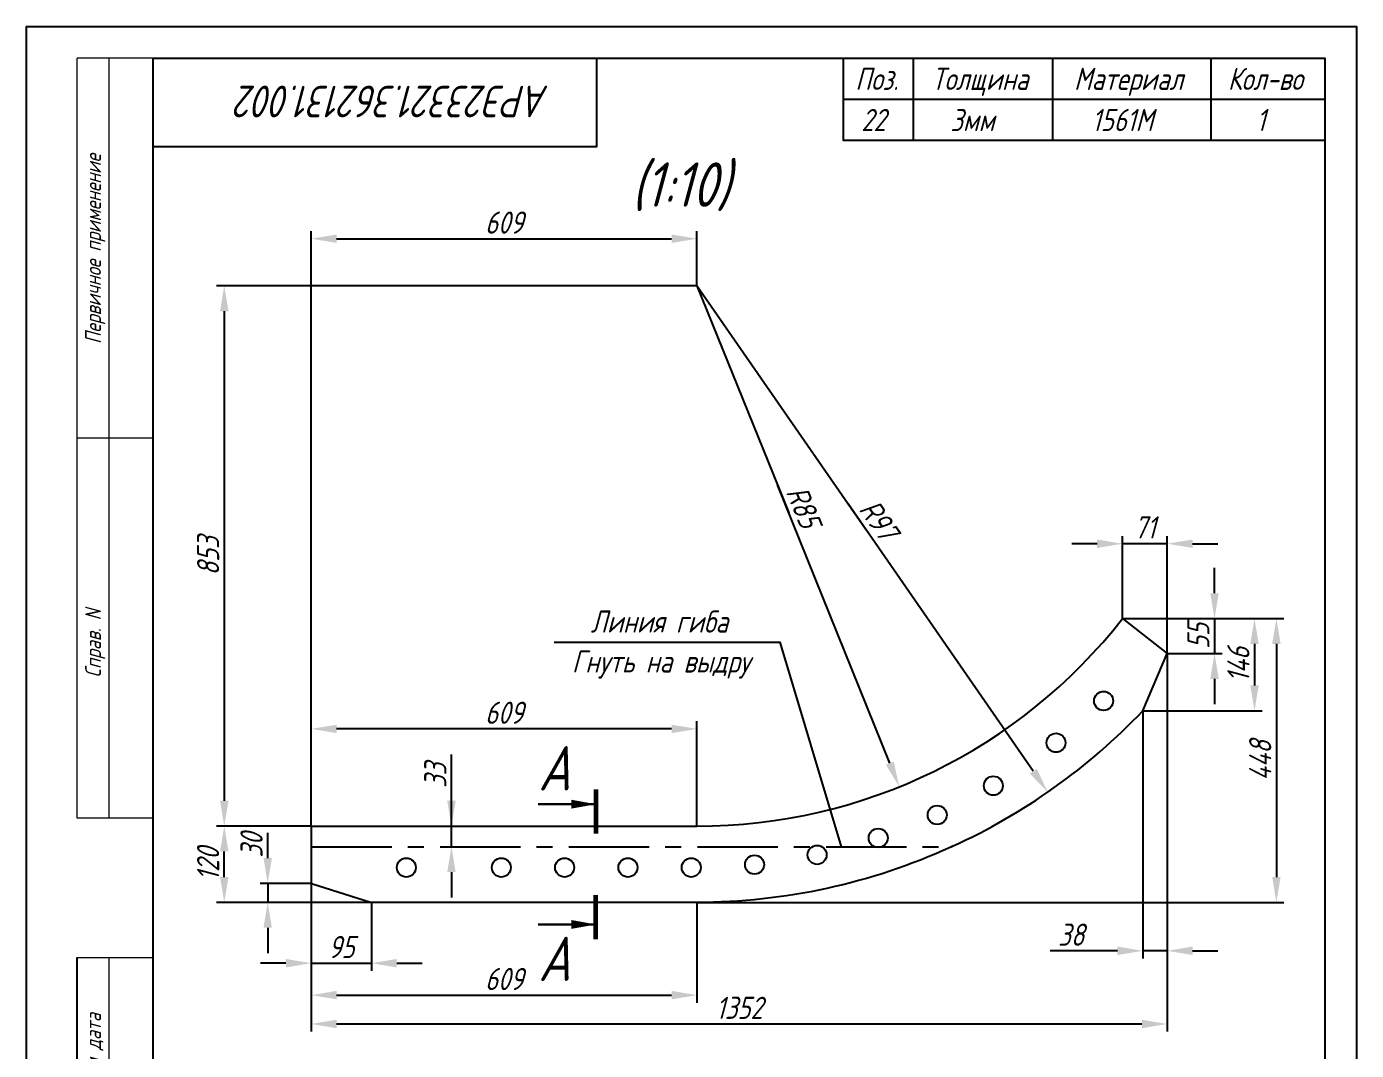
# Model space of a CAD drawing. Header units: millimetres. Extents: x -495 to 3104, y 0 to 3420.
# Drawn here: x 2340 to 2550, y 3258.4 to 3420 of the extents above; entities that cross this region are included whole.
import ezdxf
from ezdxf.enums import TextEntityAlignment as Align

# ---------------------------------------------------------------- set-up
doc = ezdxf.new("R2010")
doc.units = ezdxf.units.MM
doc.header["$PDSIZE"] = -1
for name, pattern in [('CENTERX2', [20.32, 12.7, -2.54, 2.54, -2.54]), ('Short_dashed', [5, 3.75, -1.25]), ('SLD-Сплошная', [0])]:
    doc.linetypes.add(name, pattern=pattern)
for name, color, linetype in [('Frame', 6, 'Continuous'), ('ОСНОВНАЯ_НАДПИСЬ', 7, 'SLD-Сплошная'), ('ЧЕРТЕЖ', 7, 'Continuous')]:
    doc.layers.add(name, color=color, linetype=linetype)
doc.styles.add('PB_TEXT', font='ГОСТ тип А.ttf', dxfattribs={"oblique": 15})
doc.styles.add('SLDTEXTSTYLE0', font='ГОСТ тип А наклонный.ttf')
doc.styles.get("Standard").update_dxf_attribs({"font": 'ГОСТ тип А наклонный.ttf'})
doc.styles.add('ГОСТ', font='ГОСТ тип А.ttf', dxfattribs={"oblique": 15})
doc.dimstyles.new('dim1', dxfattribs={"dimtxt": 3.5, "dimasz": 4, "dimexe": 1.2, "dimexo": 0, "dimgap": 0.8, "dimtad": 1, "dimdec": 0, "dimdsep": 46, "dimtxsty": 'Standard', "dimcen": 5, "dimadec": 0, "dimazin": 0, "dimtfac": 1, "dimtdec": 0, "dimtmove": 0, "dimatfit": 3, "dimfxl": 0, "dimtolj": 1, "dimtzin": 0, "dimarcsym": 0})

# ---------------------------------------------------------------- blocks, each defined once
blk = doc.blocks.new('stamp-side-22600')
at = {"layer": 'Frame'}
blk.add_line((-12, 0), (-12, 145), dxfattribs=at)
at = {"layer": 'Frame', "lineweight": 13}
for p, q in [((-12, 145), (0, 145)), ((-12, 110), (0, 110)), ((0, 85), (-12, 85)), ((-12, 60), (0, 60)), ((0, 25), (-12, 25)), ((0, 0), (-12, 0))]:
    blk.add_line(p, q, dxfattribs=at)
at = {"layer": 'Frame', "color": 7, "lineweight": 13}
blk.add_line((-7, 145), (-7, 0), dxfattribs=at)
at = {"color": 7, "lineweight": 13, "style": 'ГОСТ', "oblique": 15}
for s, p in [('Подпись и дата', (-8.25, 115.55)), ('Инв. N дубл.', (-8.25, 88.76)), ('Взамен инв. N', (-8.25, 61.42)), ('Подпись и дата', (-8.25, 30.25)), ('Инв. N подл.', (-8.25, 2.97))]:
    blk.add_text(s, height=2.5, rotation=90, dxfattribs=at).set_placement(p)
blk = doc.blocks.new('stamp-side-w22600')
at = {"layer": 'Frame', "lineweight": 13}
for p, q in [((0, 287), (-12, 287)), ((-12, 167), (-12, 287)), ((0, 227), (-12, 227)), ((0, 167), (-12, 167))]:
    blk.add_line(p, q, dxfattribs=at)
at = {"layer": 'Frame', "color": 7, "lineweight": 13}
blk.add_line((-7, 287), (-7, 167), dxfattribs=at)
blk.add_blockref('stamp-side-22600', (0, 0))
at = {"color": 7, "lineweight": 13, "style": 'ГОСТ', "oblique": 15}
for s, p in [('Первичное применение', (-8.25, 241.89)), ('Справ. N', (-8.25, 189.23))]:
    blk.add_text(s, height=2.5, rotation=90, dxfattribs=at).set_placement(p)
blk = doc.blocks.new('A4-vert-gost-02-Neptun')
at = {"layer": 'Frame', "color": 7}
blk.add_lwpolyline([(0, 0), (0, 297), (210, 297), (210, 0)], close=True, dxfattribs=at)
at = {"layer": 'Frame'}
blk.add_lwpolyline([(20, 5), (20, 292), (205, 292), (205, 5)], close=True, dxfattribs=at)
blk.add_lwpolyline([(90, 292), (90, 278), (20, 278)], dxfattribs=at)
blk.add_blockref('stamp-side-w22600', (20, 5))
at = {"layer": 'ОСНОВНАЯ_НАДПИСЬ', "lineweight": 13, "style": 'SLDTEXTSTYLE0', "oblique": 7.5}
blk.add_attdef('PAGE', text='', height=3.5, dxfattribs=at).set_placement((199.52, 7.97), align=Align.CENTER)
at = {"layer": 'ЧЕРТЕЖ', "style": 'ГОСТ', "oblique": 15}
blk.add_attdef('НОМЕР ЧЕРТЕЖА', text='', height=5, rotation=180, dxfattribs=at).set_placement((58.02, 285.18), align=Align.MIDDLE_CENTER)
blk.add_attdef('Номер чертежа', text='', height=7, dxfattribs=at).set_placement((141.15, 13.28), align=Align.MIDDLE_CENTER)
blk = doc.blocks.new('*D7652')
at = {"color": 0, "lineweight": -2}
for p, q in [((2520.12, 3321.02), (2520.12, 3261.33)), ((2384.96, 3284.73), (2384.96, 3261.33)), ((2388.96, 3262.53), (2516.12, 3262.53))]:
    blk.add_line(p, q, dxfattribs=at)
at = {"color": 0}
for points in [[(2388.96, 3263.2), (2388.96, 3261.86), (2384.96, 3262.53)], [(2516.12, 3261.86), (2516.12, 3263.2), (2520.12, 3262.53)]]:
    blk.add_solid(points, dxfattribs=at)
at = {"layer": 'Defpoints', "color": 0}
for p in [(2520.12, 3321.02), (2384.96, 3284.73), (2520.12, 3262.53)]:
    blk.add_point(p, dxfattribs=at)
at = {"color": 0, "insert": (2452.54, 3265.08), "char_height": 3.5, "attachment_point": 5}
blk.add_mtext('\\A1;1352', dxfattribs=at)
blk = doc.blocks.new('*D7653')
at = {"color": 0, "lineweight": -2}
for p, q in [((2384.96, 3293.77), (2370.01, 3293.77)), ((2371.21, 3285.73), (2371.21, 3289.77)), ((2394.46, 3281.73), (2370.01, 3281.73))]:
    blk.add_line(p, q, dxfattribs=at)
at = {"color": 0}
for points in [[(2371.88, 3289.77), (2370.55, 3289.77), (2371.21, 3293.77)], [(2370.55, 3285.73), (2371.88, 3285.73), (2371.21, 3281.73)]]:
    blk.add_solid(points, dxfattribs=at)
at = {"layer": 'Defpoints', "color": 0}
for p in [(2371.21, 3293.77), (2384.96, 3293.77), (2394.46, 3281.73)]:
    blk.add_point(p, dxfattribs=at)
at = {"color": 0, "insert": (2368.66, 3287.75), "char_height": 3.5, "attachment_point": 5, "rotation": 90}
blk.add_mtext('\\A1;120', dxfattribs=at)
blk = doc.blocks.new('*D7654')
at = {"color": 0, "lineweight": -2}
for p, q in [((2378.07, 3288.73), (2378.07, 3292.73)), ((2384.96, 3284.73), (2376.87, 3284.73)), ((2378.07, 3284.73), (2378.07, 3281.73)), ((2384.96, 3281.73), (2376.87, 3281.73)), ((2378.07, 3277.73), (2378.07, 3273.73))]:
    blk.add_line(p, q, dxfattribs=at)
at = {"color": 0}
for points in [[(2377.41, 3288.73), (2378.74, 3288.73), (2378.07, 3284.73)], [(2378.74, 3277.73), (2377.41, 3277.73), (2378.07, 3281.73)]]:
    blk.add_solid(points, dxfattribs=at)
at = {"layer": 'Defpoints', "color": 0}
for p in [(2384.96, 3284.73), (2378.07, 3281.73), (2384.96, 3281.73)]:
    blk.add_point(p, dxfattribs=at)
at = {"color": 0, "insert": (2375.52, 3290.73), "char_height": 3.5, "attachment_point": 5, "rotation": 90}
blk.add_mtext('\\A1;30', dxfattribs=at)
blk = doc.blocks.new('*D7655')
at = {"color": 0, "lineweight": -2}
for p, q in [((2513.06, 3326.53), (2538.56, 3326.53)), ((2537.36, 3322.53), (2537.36, 3285.73)), ((2445.86, 3281.73), (2538.56, 3281.73))]:
    blk.add_line(p, q, dxfattribs=at)
at = {"color": 0}
for points in [[(2538.03, 3322.53), (2536.7, 3322.53), (2537.36, 3326.53)], [(2536.7, 3285.73), (2538.03, 3285.73), (2537.36, 3281.73)]]:
    blk.add_solid(points, dxfattribs=at)
at = {"layer": 'Defpoints', "color": 0}
for p in [(2513.06, 3326.53), (2445.86, 3281.73), (2537.36, 3281.73)]:
    blk.add_point(p, dxfattribs=at)
at = {"color": 0, "insert": (2534.81, 3304.13), "char_height": 3.5, "attachment_point": 5, "rotation": 90}
blk.add_mtext('\\A1;448', dxfattribs=at)
blk = doc.blocks.new('*D7656')
at = {"color": 0, "lineweight": -2}
for p, q in [((2513.06, 3326.53), (2513.06, 3339.55)), ((2520.12, 3321.02), (2520.12, 3339.55)), ((2509.06, 3338.35), (2505.06, 3338.35)), ((2520.12, 3338.35), (2513.06, 3338.35)), ((2524.12, 3338.35), (2528.12, 3338.35))]:
    blk.add_line(p, q, dxfattribs=at)
at = {"color": 0}
for points in [[(2509.06, 3337.69), (2509.06, 3339.02), (2513.06, 3338.35)], [(2524.12, 3339.02), (2524.12, 3337.69), (2520.12, 3338.35)]]:
    blk.add_solid(points, dxfattribs=at)
at = {"layer": 'Defpoints', "color": 0}
for p in [(2513.06, 3338.35), (2513.06, 3326.53), (2520.12, 3321.02)]:
    blk.add_point(p, dxfattribs=at)
at = {"color": 0, "insert": (2516.59, 3340.93), "char_height": 3.5, "attachment_point": 5}
blk.add_mtext('\\A1;71', dxfattribs=at)
blk = doc.blocks.new('*D7657')
at = {"color": 0, "lineweight": -2}
for p, q in [((2384.96, 3284.73), (2384.96, 3265.88)), ((2445.86, 3281.73), (2445.86, 3265.88)), ((2388.96, 3267.08), (2441.86, 3267.08))]:
    blk.add_line(p, q, dxfattribs=at)
at = {"color": 0}
for points in [[(2388.96, 3267.75), (2388.96, 3266.42), (2384.96, 3267.08)], [(2441.86, 3266.42), (2441.86, 3267.75), (2445.86, 3267.08)]]:
    blk.add_solid(points, dxfattribs=at)
at = {"layer": 'Defpoints', "color": 0}
for p in [(2384.96, 3284.73), (2445.86, 3281.73), (2445.86, 3267.08)]:
    blk.add_point(p, dxfattribs=at)
at = {"color": 0, "insert": (2415.41, 3269.63), "char_height": 3.5, "attachment_point": 5}
blk.add_mtext('\\A1;609', dxfattribs=at)
blk = doc.blocks.new('*D7658')
at = {"color": 0, "lineweight": -2}
for p, q in [((2527.59, 3330.53), (2527.59, 3334.53)), ((2513.06, 3326.53), (2528.79, 3326.53)), ((2527.59, 3326.53), (2527.59, 3321.02)), ((2520.12, 3321.02), (2528.79, 3321.02)), ((2527.59, 3317.02), (2527.59, 3313.02))]:
    blk.add_line(p, q, dxfattribs=at)
at = {"color": 0}
for points in [[(2526.93, 3330.53), (2528.26, 3330.53), (2527.59, 3326.53)], [(2528.26, 3317.02), (2526.93, 3317.02), (2527.59, 3321.02)]]:
    blk.add_solid(points, dxfattribs=at)
at = {"layer": 'Defpoints', "color": 0}
for p in [(2513.06, 3326.53), (2520.12, 3321.02), (2527.59, 3321.02)]:
    blk.add_point(p, dxfattribs=at)
at = {"color": 0, "insert": (2525.04, 3323.77), "char_height": 3.5, "attachment_point": 5, "rotation": 90}
blk.add_mtext('\\A1;55', dxfattribs=at)
blk = doc.blocks.new('*D7659')
at = {"color": 0, "lineweight": -2}
for p, q in [((2520.69, 3326.53), (2535.11, 3326.53)), ((2533.91, 3322.53), (2533.91, 3315.98)), ((2516.27, 3311.98), (2535.11, 3311.98))]:
    blk.add_line(p, q, dxfattribs=at)
at = {"color": 0}
for points in [[(2534.57, 3322.53), (2533.24, 3322.53), (2533.91, 3326.53)], [(2533.24, 3315.98), (2534.57, 3315.98), (2533.91, 3311.98)]]:
    blk.add_solid(points, dxfattribs=at)
at = {"layer": 'Defpoints', "color": 0}
for p in [(2520.69, 3326.53), (2516.27, 3311.98), (2533.91, 3311.98)]:
    blk.add_point(p, dxfattribs=at)
at = {"color": 0, "insert": (2531.36, 3319.26), "char_height": 3.5, "attachment_point": 5, "rotation": 90}
blk.add_mtext('\\A1;146', dxfattribs=at)
blk = doc.blocks.new('*D7660')
at = {"color": 0, "lineweight": -2}
for p, q in [((2520.12, 3321.02), (2520.12, 3272.88)), ((2516.27, 3311.98), (2516.27, 3272.88)), ((2512.27, 3274.08), (2501.65, 3274.08)), ((2520.12, 3274.08), (2516.27, 3274.08)), ((2524.12, 3274.08), (2528.12, 3274.08))]:
    blk.add_line(p, q, dxfattribs=at)
at = {"color": 0}
for points in [[(2512.27, 3273.42), (2512.27, 3274.75), (2516.27, 3274.08)], [(2524.12, 3274.75), (2524.12, 3273.42), (2520.12, 3274.08)]]:
    blk.add_solid(points, dxfattribs=at)
at = {"layer": 'Defpoints', "color": 0}
for p in [(2520.12, 3321.02), (2516.27, 3311.98), (2516.27, 3274.08)]:
    blk.add_point(p, dxfattribs=at)
at = {"color": 0, "insert": (2504.96, 3276.63), "char_height": 3.5, "attachment_point": 5}
blk.add_mtext('\\A1;38', dxfattribs=at)
blk = doc.blocks.new('*D7661')
at = {"color": 0, "lineweight": -2}
for p, q in [((2445.86, 3379.07), (2370.01, 3379.07)), ((2371.21, 3375.07), (2371.21, 3297.77)), ((2384.96, 3293.77), (2370.01, 3293.77))]:
    blk.add_line(p, q, dxfattribs=at)
at = {"color": 0}
for points in [[(2371.88, 3375.07), (2370.55, 3375.07), (2371.21, 3379.07)], [(2370.55, 3297.77), (2371.88, 3297.77), (2371.21, 3293.77)]]:
    blk.add_solid(points, dxfattribs=at)
at = {"layer": 'Defpoints', "color": 0}
for p in [(2445.86, 3379.07), (2371.21, 3293.77), (2384.96, 3293.77)]:
    blk.add_point(p, dxfattribs=at)
at = {"color": 0, "insert": (2368.66, 3336.42), "char_height": 3.5, "attachment_point": 5, "rotation": 90}
blk.add_mtext('\\A1;853', dxfattribs=at)
blk = doc.blocks.new('*D7662')
at = {"color": 0, "lineweight": -2}
for p, q in [((2384.96, 3293.77), (2384.96, 3387.71)), ((2445.86, 3379.07), (2445.86, 3387.71)), ((2388.96, 3386.51), (2441.86, 3386.51))]:
    blk.add_line(p, q, dxfattribs=at)
at = {"color": 0}
for points in [[(2388.96, 3387.17), (2388.96, 3385.84), (2384.96, 3386.51)], [(2441.86, 3385.84), (2441.86, 3387.17), (2445.86, 3386.51)]]:
    blk.add_solid(points, dxfattribs=at)
at = {"layer": 'Defpoints', "color": 0}
for p in [(2445.86, 3386.51), (2445.86, 3379.07), (2384.96, 3293.77)]:
    blk.add_point(p, dxfattribs=at)
at = {"color": 0, "insert": (2415.41, 3389.06), "char_height": 3.5, "attachment_point": 5}
blk.add_mtext('\\A1;609', dxfattribs=at)
blk = doc.blocks.new('*D7663')
at = {"color": 0, "lineweight": -2}
for p, q in [((2384.96, 3293.77), (2384.96, 3310.32)), ((2445.86, 3293.77), (2445.86, 3310.32)), ((2441.86, 3309.12), (2388.96, 3309.12))]:
    blk.add_line(p, q, dxfattribs=at)
at = {"color": 0}
for points in [[(2388.96, 3309.78), (2388.96, 3308.45), (2384.96, 3309.12)], [(2441.86, 3308.45), (2441.86, 3309.78), (2445.86, 3309.12)]]:
    blk.add_solid(points, dxfattribs=at)
at = {"layer": 'Defpoints', "color": 0}
for p in [(2384.96, 3309.12), (2384.96, 3293.77), (2445.86, 3293.77)]:
    blk.add_point(p, dxfattribs=at)
at = {"color": 0, "insert": (2415.41, 3311.67), "char_height": 3.5, "attachment_point": 5}
blk.add_mtext('\\A1;609', dxfattribs=at)
blk = doc.blocks.new('*D7664')
at = {"color": 0, "lineweight": -2}
for p, q in [((2384.96, 3284.73), (2384.96, 3270.93)), ((2394.46, 3281.73), (2394.46, 3270.93)), ((2380.96, 3272.13), (2376.96, 3272.13)), ((2384.96, 3272.13), (2394.46, 3272.13)), ((2398.46, 3272.13), (2402.46, 3272.13))]:
    blk.add_line(p, q, dxfattribs=at)
at = {"color": 0}
for points in [[(2380.96, 3271.46), (2380.96, 3272.79), (2384.96, 3272.13)], [(2398.46, 3272.79), (2398.46, 3271.46), (2394.46, 3272.13)]]:
    blk.add_solid(points, dxfattribs=at)
at = {"layer": 'Defpoints', "color": 0}
for p in [(2384.96, 3284.73), (2394.46, 3281.73), (2394.46, 3272.13)]:
    blk.add_point(p, dxfattribs=at)
at = {"color": 0, "insert": (2389.71, 3274.68), "char_height": 3.5, "attachment_point": 5}
blk.add_mtext('\\A1;95', dxfattribs=at)
blk = doc.blocks.new('Из_буфера14671')
at = {"color": 7, "lineweight": 60, "ltscale": 20}
blk.add_line((-6.94, 0), (0, 0), dxfattribs=at)
at = {"color": 7, "lineweight": 30, "ltscale": 20}
blk.add_line((-4.64, 0), (-4.64, -9.11), dxfattribs=at)
at = {"color": 7}
blk.add_lwpolyline([(-4.64, 0, 0, 1.4, 0), (-4.64, -3.9, 1.15, 1.15, 0)], format="xyseb", dxfattribs=at)
blk = doc.blocks.new('*D7672')
at = {"color": 0, "lineweight": -2}
blk.add_line((2498.98, 3302.42), (2469.72, 3344.65), dxfattribs=at)
at = {"color": 0}
blk.add_solid([(2498.43, 3302.04), (2499.53, 3302.8), (2501.26, 3299.13)], dxfattribs=at)
at = {"layer": 'Defpoints', "color": 0}
for p in [(2445.86, 3379.07), (2501.26, 3299.13)]:
    blk.add_point(p, dxfattribs=at)
at = {"color": 0, "insert": (2474.58, 3342.14), "char_height": 3.5, "attachment_point": 5, "rotation": 304.7219}
blk.add_mtext('\\A1;R97', dxfattribs=at)
blk = doc.blocks.new('_None')
blk = doc.blocks.new('*D7673')
at = {"color": 0, "lineweight": -2}
blk.add_line((2476.32, 3303.69), (2458.57, 3347.63), dxfattribs=at)
at = {"color": 0}
blk.add_solid([(2475.7, 3303.44), (2476.93, 3303.94), (2477.81, 3299.98)], dxfattribs=at)
at = {"layer": 'Defpoints', "color": 0}
for p in [(2445.86, 3379.07), (2477.81, 3299.98)]:
    blk.add_point(p, dxfattribs=at)
at = {"color": 0, "insert": (2462.71, 3344.18), "char_height": 3.5, "attachment_point": 5, "rotation": 291.9977}
blk.add_mtext('\\A1;R85', dxfattribs=at)
blk = doc.blocks.new('*D7697')
at = {"color": 0, "lineweight": -2}
for p, q in [((2407.09, 3293.77), (2407.09, 3305.08)), ((2407.09, 3297.77), (2407.09, 3301.77)), ((2407.09, 3293.77), (2408.29, 3293.77)), ((2407.09, 3290.52), (2407.09, 3293.77)), ((2406.51, 3290.52), (2408.29, 3290.52)), ((2407.09, 3286.52), (2407.09, 3282.52))]:
    blk.add_line(p, q, dxfattribs=at)
at = {"color": 0}
for points in [[(2406.42, 3297.77), (2407.75, 3297.77), (2407.09, 3293.77)], [(2407.75, 3286.52), (2406.42, 3286.52), (2407.09, 3290.52)]]:
    blk.add_solid(points, dxfattribs=at)
at = {"layer": 'Defpoints', "color": 0}
for p in [(2407.09, 3293.77), (2407.09, 3293.77), (2406.51, 3290.52)]:
    blk.add_point(p, dxfattribs=at)
at = {"color": 0, "insert": (2404.54, 3301.77), "char_height": 3.5, "attachment_point": 5, "rotation": 90}
blk.add_mtext('\\A1;33', dxfattribs=at)

msp = doc.modelspace()

# ---------------------------------------------------------------- linework, layer by layer
at = {"color": 6, "ltscale": 0.05}
for p, q in [((2479.999, 3415), (2479.999, 3402)), ((2501.999, 3415), (2501.999, 3402)), ((2526.999, 3415), (2526.999, 3402)), ((2544.999, 3408.5), (2468.999, 3408.5))]:
    msp.add_line(p, q, dxfattribs=at)
at = {"color": 3}
for p, q in [((2513.064, 3326.533), (2520.119, 3321.017)), ((2516.273, 3311.98), (2520.119, 3321.017)), ((2384.964, 3284.725), (2384.964, 3293.771)), ((2384.964, 3293.771), (2445.864, 3293.771)), ((2384.964, 3284.725), (2394.464, 3281.725)), ((2445.864, 3281.725), (2394.464, 3281.725))]:
    msp.add_line(p, q, dxfattribs=at)
at = {"color": 7, "linetype": 'CENTERX2'}
msp.add_line((2384.964, 3290.515), (2486.09, 3290.515), dxfattribs=at)
at = {"color": 3, "linetype": 'Short_dashed', "ltscale": 3}
msp.add_line((2486.232, 3290.589), (2485.95, 3290.442), dxfattribs=at)
at = {"color": 6, "ltscale": 0.05}
msp.add_lwpolyline([(2468.999, 3415), (2544.999, 3415), (2544.999, 3402), (2468.999, 3402)], close=True, dxfattribs=at)
msp.add_lwpolyline([(2472.469, 3340.679), (2445.864, 3379.071), (2460.345, 3343.224)])
at = {"color": 7}
msp.add_lwpolyline([(2423.317, 3322.791), (2458.955, 3322.791), (2468.617, 3290.515)], dxfattribs=at)
at = {"color": 3}
for centre in [(2510.077, 3313.529), (2502.563, 3306.93), (2492.663, 3300.148), (2483.797, 3295.524), (2474.479, 3291.892), (2464.834, 3289.225), (2399.964, 3287.225), (2414.964, 3287.225), (2424.964, 3287.225), (2434.964, 3287.225), (2444.964, 3287.225), (2454.954, 3287.68)]:
    msp.add_circle(centre, 1.5, dxfattribs=at)
for radius, start, end in [(85.3, 270, 321.98111), (97.255, 294.52305, 316.38216)]:
    msp.add_arc((2445.864, 3379.071), radius, start, end, dxfattribs=at)
at = {"color": 3, "extrusion": (0, 0, -1)}
msp.add_ellipse((2445.864, 3379.783), major_axis=(0, -98.058), ratio=0.9918077, start_param=5.8583528, end_param=6.2831853, dxfattribs=at)

# ---------------------------------------------------------------- block references
at = {"color": 2, "lineweight": 100, "ltscale": 0.4}
ref = msp.add_blockref('A4-vert-gost-02-Neptun', (2340, 3123), dxfattribs=at)
ref.add_attrib('НОМЕР ЧЕРТЕЖА', 'АРЭ23321.362131.002', dxfattribs={"layer": 'ЧЕРТЕЖ', "height": 5, "rotation": 180, "style": 'ГОСТ', "oblique": 15}).set_placement((2398.022, 3408.179), align=Align.MIDDLE_CENTER)
at = {"color": 7, "rotation": 270}
msp.add_blockref('Из_буфера14671', (2429.914, 3292.593), dxfattribs=at)
at = {"color": 7, "xscale": -1, "rotation": 270}
msp.add_blockref('Из_буфера14671', (2429.914, 3282.884), dxfattribs=at)

# ---------------------------------------------------------------- texts
at = {"color": 7, "style": 'ГОСТ', "oblique": 15}
for s, p in [('Линия гиба', (2439.923, 3324.321)), ('Гнуть на выдру', (2440.161, 3318.017))]:
    msp.add_text(s, height=3.5, dxfattribs=at).set_placement(p, align=Align.CENTER)
at = {"color": 7, "style": 'PB_TEXT', "oblique": 15}
for p in [(2420.808, 3299.402), (2420.808, 3269.317)]:
    msp.add_text('А', height=7, dxfattribs=at).set_placement(p)
at = {"color": 7, "char_height": 3.5, "attachment_point": 2, "style": 'ГОСТ'}
for s, insert in [('{\\A1;Поз.}', (2474.262, 3413.5)), ('{\\A1;Толщина}', (2490.564, 3413.5)), ('{\\A1;Материал}', (2514.015, 3413.5)), ('{\\A1;Кол-во}', (2535.599, 3413.5)), ('{\\A1;22}', (2473.737, 3407)), ('{\\A1;3мм}', (2489.347, 3407)), ('{\\A1;1561M}', (2513.036, 3407)), ('{\\A1;1}', (2534.907, 3407))]:
    msp.add_mtext(s, dxfattribs=dict(at, insert=insert))

# ---------------------------------------------------------------- dimensions: what is measured, and where the dimension line sits
for base, p1, p2, angle, override, picture, middle in [((2445.864, 3386.507), (2384.964, 3293.771), (2445.864, 3379.071), 180, {"dimscale": 1, "dimlfac": 10, "dimtxsty": 'Standard', "dimsah": 1, "dimtolj": 1}, '*D7662', (2415.414, 3389.057)), ((2371.212, 3293.771), (2445.864, 3379.071), (2384.964, 3293.771), 270, {"dimscale": 1, "dimlfac": 10, "dimtxsty": 'Standard', "dimsah": 1, "dimtolj": 1}, '*D7661', (2368.662, 3336.421)), ((2513.064, 3338.354), (2520.119, 3321.017), (2513.064, 3326.533), 180, {"dimscale": 1, "dimlfac": 10, "dimtxsty": 'Standard', "dimsah": 1, "dimtolj": 1}, '*D7656', (2516.591, 3340.927)), ((2537.365, 3281.725), (2513.064, 3326.533), (2445.864, 3281.725), 270, {"dimscale": 1, "dimlfac": 10, "dimtxsty": 'Standard', "dimsah": 1, "dimtolj": 1}, '*D7655', (2534.815, 3304.129)), ((2533.908, 3311.98), (2520.691, 3326.533), (2516.273, 3311.98), 270, {"dimscale": 1, "dimlfac": 10, "dimtxsty": 'Standard', "dimsah": 1, "dimtolj": 1}, '*D7659', (2531.358, 3319.256)), ((2520.119, 3262.529), (2384.964, 3284.725), (2520.119, 3321.017), 180, {"dimscale": 1, "dimlfac": 10, "dimtxsty": 'Standard', "dimsah": 1, "dimtolj": 1}, '*D7652', (2452.541, 3265.079)), ((2516.273, 3274.084), (2520.119, 3321.017), (2516.273, 3311.98), 180, {"dimscale": 1, "dimlfac": 10, "dimtxsty": 'Standard', "dimsah": 1, "dimtolj": 1}, '*D7660', (2504.963, 3276.634)), ((2384.964, 3309.118), (2445.864, 3293.771), (2384.964, 3293.771), 180, {"dimscale": 1, "dimlfac": 10, "dimsah": 1}, '*D7663', (2415.414, 3311.668)), ((2371.212, 3293.771), (2394.464, 3281.725), (2384.964, 3293.771), 270, {"dimscale": 1, "dimlfac": 10, "dimtxsty": 'Standard', "dimsah": 1, "dimtolj": 1}, '*D7653', (2368.662, 3287.748)), ((2394.464, 3272.125), (2384.964, 3284.725), (2394.464, 3281.725), 180, {"dimscale": 1, "dimlfac": 10, "dimtxsty": 'Standard', "dimsah": 1, "dimtolj": 1}, '*D7664', (2389.714, 3274.675)), ((2445.864, 3267.085), (2384.964, 3284.725), (2445.864, 3281.725), 180, {"dimscale": 1, "dimlfac": 10, "dimtxsty": 'Standard', "dimsah": 1, "dimtolj": 1}, '*D7657', (2415.414, 3269.635))]:
    dim = msp.add_linear_dim(base=base, p1=p1, p2=p2, angle=angle, dimstyle='dim1', override=override)
    dim.commit()
    dim.dimension.update_dxf_attribs({"geometry": picture, "text_midpoint": middle})
for mpoint, picture, middle in [((2501.26, 3299.134), '*D7672', (2472.469, 3340.679)), ((2477.815, 3299.981), '*D7673', (2460.345, 3343.224))]:
    dim = msp.add_radius_dim(center=(2445.864, 3379.071), mpoint=mpoint, dimstyle='dim1', override={"dimlfac": 1, "dimtxsty": 'Standard', "dimblk1": 'None', "dimsah": 1, "dimtmove": 1, "dimtolj": 1})
    dim.commit()
    dim.dimension.update_dxf_attribs({"geometry": picture, "text_midpoint": middle, "dimtype": 164})
for base, p1, p2, angle, override, picture, middle in [((2527.592, 3321.017), (2513.064, 3326.533), (2520.119, 3321.017), 270, {"dimscale": 1, "dimlfac": 10, "dimtxsty": 'Standard', "dimsah": 1, "dimtolj": 1}, '*D7658', (2527.592, 3323.775)), ((2407.085, 3293.771), (2406.507, 3290.515), (2407.085, 3293.771), 90, {"dimlfac": 10, "dimsah": 1, "dimtmove": 1}, '*D7697', (2407.085, 3301.771)), ((2378.075, 3281.725), (2384.964, 3284.725), (2384.964, 3281.725), 270, {"dimscale": 1, "dimlfac": 10, "dimtxsty": 'Standard', "dimsah": 1, "dimtmove": 1, "dimtolj": 1}, '*D7654', (2378.075, 3290.725))]:
    dim = msp.add_linear_dim(base=base, p1=p1, p2=p2, angle=angle, dimstyle='dim1', override=override)
    dim.commit()
    dim.dimension.update_dxf_attribs({"geometry": picture, "text_midpoint": middle, "dimtype": 160})

# ---------------------------------------------------------------- next in the draw order: texts
at = {"color": 7, "insert": (2435.503, 3390.868), "char_height": 7, "attachment_point": 7, "style": 'ГОСТ', "bg_fill": 2}
msp.add_mtext('{\\A1;(1:10)}', dxfattribs=at)

doc.saveas('drawing.dxf')
